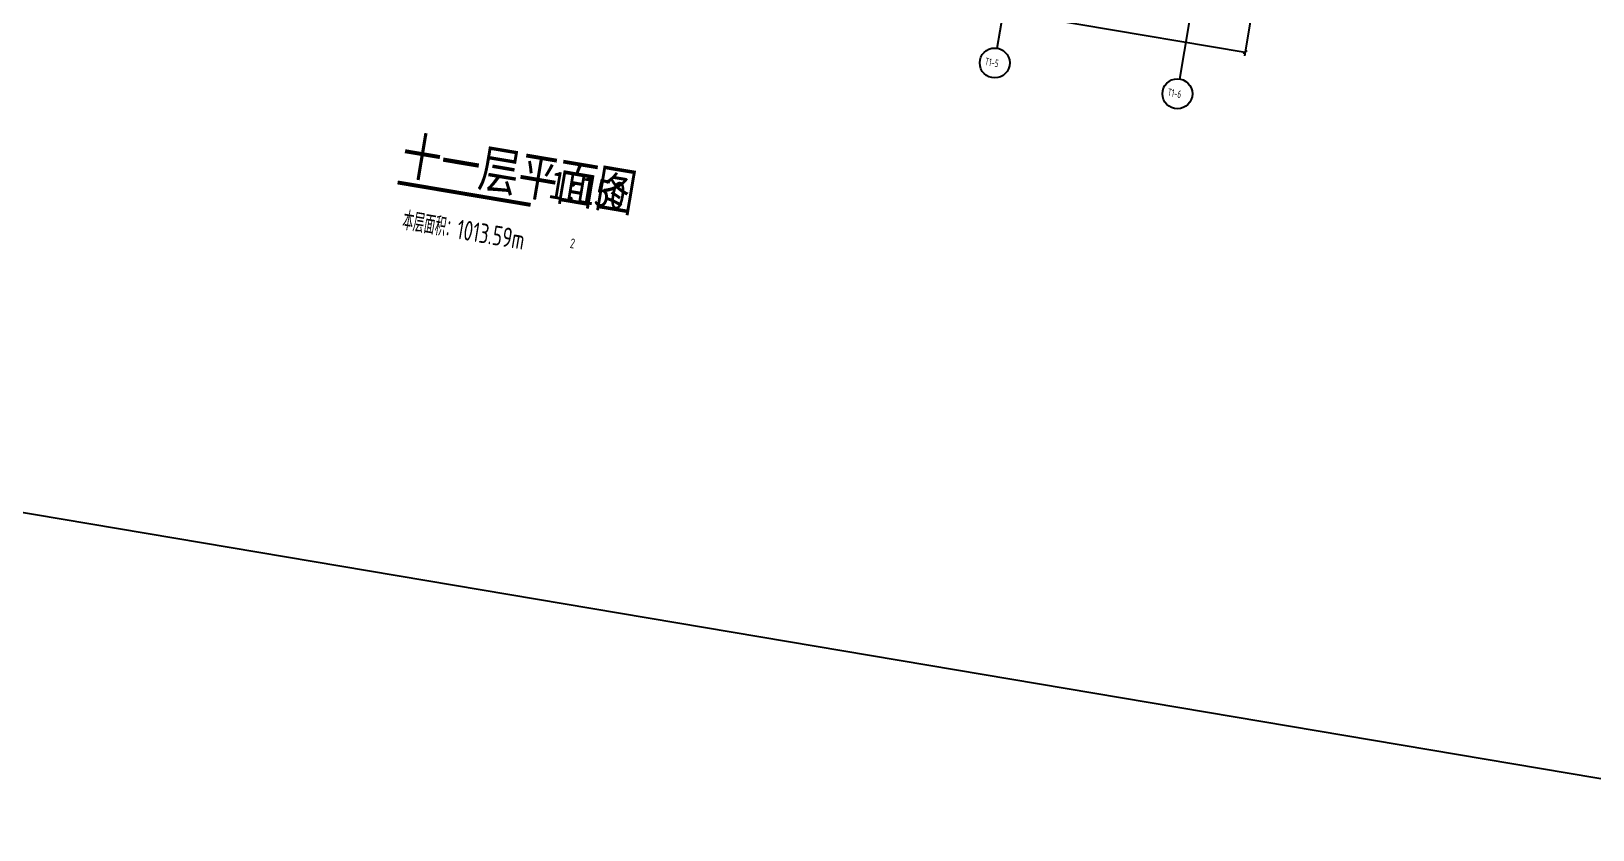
# Model space of a CAD drawing. Extents: x 12199666 to 24617114, y 1197707 to 2548648.
# Drawn here: x 12292851 to 12334578, y 1220084 to 1241429 of the extents above; entities that cross this region are included whole.
import ezdxf
from ezdxf.enums import TextEntityAlignment as Align

# ---------------------------------------------------------------- set-up
doc = ezdxf.new("R2010")
doc.units = 0
doc.header["$LTSCALE"] = 10
doc.header["$MEASUREMENT"] = 0
for name, color, linetype in [('TX-CORE-T1-F10$0$BALCONY', 6, 'Continuous'), ('TX-CORE-T1-F11$0$BALCONY', 6, 'Continuous'), ('TX-GRID-T1$0$A-DIMS-100', 1, 'Continuous'), ('TX-GRID-T1$0$TX-GRID-T1$0$G-GRID-DIMS', 3, 'Continuous'), ('TX-GRID-T1$0$TX-GRID-T1$0$G-GRID-IDEN', 7, 'Continuous'), ('TX-GRID-T1$0$TX-GRID-T1$0$PUB_DIM', 3, 'Continuous'), ('TX-PLAN-T1-F11$0$DIM_SYMB', 3, 'Continuous'), ('TX-PLAN-T1-F11$0$PUB_TEXT', 7, 'Continuous')]:
    doc.layers.add(name, color=color, linetype=linetype)
doc.styles.add('TX-GRID-T1$0$XD2008', font='xd-hzs.shx', dxfattribs={"width": 0.7, "bigfont": 'xd-hztxt.shx'})
doc.styles.add('TX-GRID-T1$0$XD2008_T3', font='xd-hzs.shx', dxfattribs={"width": 0.7, "bigfont": 'xd-hztxt.shx'})
doc.styles.add('TX-PLAN-T1-F11$0$OAP-Chinese-S', font='DIM', dxfattribs={"width": 0.8, "bigfont": 'GBCBIG'})
doc.styles.add('TX-PLAN-T1-F11$0$Standard', font='txt')
doc.dimstyles.new('TX-GRID-T1$0$XD100$0', dxfattribs={"dimscale": 100, "dimtxt": 3.5, "dimasz": 1, "dimexe": 1, "dimexo": 2, "dimgap": 0.5, "dimtad": 1, "dimdec": 0, "dimdsep": 46, "dimtxsty": 'TX-GRID-T1$0$XD2008', "dimblk1": 'TX-GRID-T1$0$_ArchTick', "dimblk2": 'TX-GRID-T1$0$_ArchTick', "dimsah": 1, "dimcen": 2.5, "dimclrt": 4, "dimaunit": 1, "dimadec": 0, "dimazin": 0, "dimtfac": 1, "dimtdec": 0, "dimtix": 1, "dimtmove": 2, "dimatfit": 3, "dimfxl": 0, "dimtolj": 1, "dimtzin": 0, "dimarcsym": 0})

# ---------------------------------------------------------------- blocks, each defined once
blk = doc.blocks.new('TX-GRID-T1$0$_ArchTick')
at = {"color": 0, "linetype": 'ByBlock', "const_width": 0.4}
blk.add_lwpolyline([(-0.5, -0.5), (0.5, 0.5)], dxfattribs=at)
blk = doc.blocks.new('*D27')
at = {"layer": 'TX-GRID-T1$0$A-DIMS-100', "color": 0, "lineweight": -2, "transparency": 16777216}
for p, q in [((12286114, 1250320), (12285632, 1247460)), ((12285648, 1247559), (12325288, 1240871)), ((12325754, 1243632), (12325271, 1240773))]:
    blk.add_line(p, q, dxfattribs=at)
at = {"layer": 'TX-GRID-T1$0$A-DIMS-100', "color": 0, "lineweight": -2, "transparency": 16777216, "xscale": 100, "yscale": 100, "zscale": 100}
for p, rotation in [((12285648, 1247559), 170.4236160352298), ((12325288, 1240871), 350.4236160352298)]:
    blk.add_blockref('TX-GRID-T1$0$_ArchTick', p, dxfattribs=dict(at, rotation=rotation))
at = {"layer": 'TX-GRID-T1$0$A-DIMS-100', "color": 4, "transparency": 16777216, "insert": (12305506, 1244437), "char_height": 350, "attachment_point": 5, "rotation": 350.4236, "style": 'TX-GRID-T1$0$XD2008'}
blk.add_mtext('\\A1;40200', dxfattribs=at)
blk = doc.blocks.new('TX-CORE-T1-F10')
at = {"layer": 'TX-CORE-T1-F10$0$BALCONY'}
blk.add_lwpolyline([(12269560, 1317118), (12356761, 1302406), (12342872, 1220084), (12255672, 1234796)], close=True, dxfattribs=at)
blk = doc.blocks.new('TX-CORE-T1-F11')
at = {"layer": 'TX-CORE-T1-F11$0$BALCONY'}
blk.add_lwpolyline([(12269560, 1317118), (12356761, 1302406), (12342872, 1220084), (12255672, 1234796)], close=True, dxfattribs=at)
blk = doc.blocks.new('TX-PLAN-T1-F11')
at = {"layer": 'TX-PLAN-T1-F11$0$DIM_SYMB', "const_width": 105, "elevation": 3.6}
blk.add_lwpolyline([(12302640.3, 1237386.8), (12306195.8, 1236787)], dxfattribs=at)
blk.add_blockref('TX-CORE-T1-F11', (0, 0))
at = {"layer": 'TX-PLAN-T1-F11$0$PUB_TEXT', "width": 0.8}
for s, height, style, p in [('十一层平面图', 1012.77, 'TX-PLAN-T1-F11$0$Standard', (12302684.5, 1237649, 3.6)), ('1:150', 750, 'TX-PLAN-T1-F11$0$Standard', (12306654.1, 1236979.2, 3.6)), ('本层面积：', 506.38, 'TX-PLAN-T1-F11$0$OAP-Chinese-S', (12302739.3, 1236130.6, 3.6)), ('1013.59m', 525, 'TX-PLAN-T1-F11$0$OAP-Chinese-S', (12304193.2, 1235885.3, 3.6)), ('2', 262.5, 'TX-PLAN-T1-F11$0$OAP-Chinese-S', (12307234.5, 1235638.4, 3.6))]:
    blk.add_text(s, height=height, rotation=350.42362, dxfattribs=dict(at, style=style)).set_placement(p)
blk = doc.blocks.new('TX-GRID-T1')
at = {"layer": 'TX-GRID-T1$0$TX-GRID-T1$0$G-GRID-DIMS'}
for centre in [(12318596.5, 1240580.4), (12323477.5, 1239756.9)]:
    blk.add_circle(centre, 400, dxfattribs=at)
at = {"layer": 'TX-GRID-T1$0$TX-GRID-T1$0$PUB_DIM'}
for p, q in [((12318663, 1240974.9), (12319154.5, 1243888.4)), ((12323544, 1240151.4), (12324035.6, 1243064.9))]:
    blk.add_line(p, q, dxfattribs=at)
at = {"layer": 'TX-GRID-T1$0$TX-GRID-T1$0$G-GRID-IDEN', "style": 'TX-GRID-T1$0$XD2008_T3', "width": 0.866667}
for s, height, p, p2 in [('T1-5', 201.03, (12318321.6, 1240526.8), (12318681.9, 1240463.3)), ('T1-6', 203.3, (12323202.9, 1239702.1), (12323562.6, 1239638.7))]:
    blk.add_text(s, height=height, rotation=350, dxfattribs=at).set_placement(p, p2, align=Align.FIT)
at = {"layer": 'TX-GRID-T1$0$A-DIMS-100'}
dim = blk.add_aligned_dim(p1=(12286147.4, 1250517.2), p2=(12325787.2, 1243829.4), distance=-3000, dimstyle='TX-GRID-T1$0$XD100$0', dxfattribs=at)
dim.commit()
dim.dimension.update_dxf_attribs({"geometry": '*D27', "text_midpoint": (12305505.6, 1244437)})

msp = doc.modelspace()

# ---------------------------------------------------------------- block references
for name in ['TX-PLAN-T1-F11', 'TX-CORE-T1-F10', 'TX-GRID-T1']:
    msp.add_blockref(name, (0, 0))

doc.saveas('drawing.dxf')
